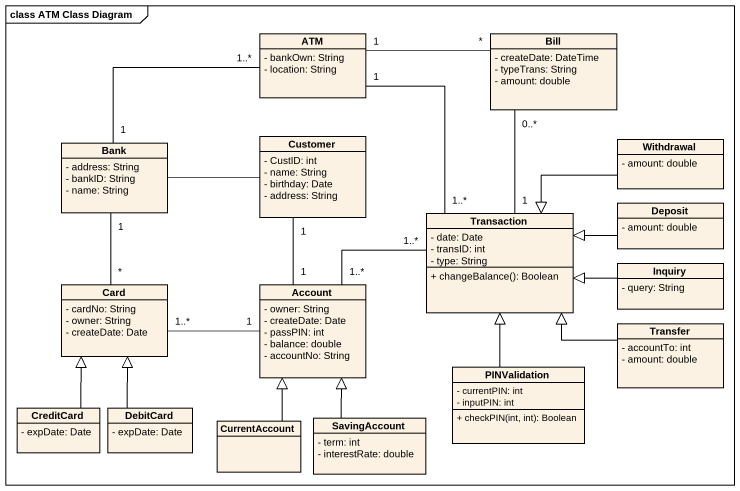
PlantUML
@startuml
mainframe class ATM Class Diagram
hide circle
hide empty members
skinparam classAttributeIconSize 0
class ATM {
  - bankOwn: String
  - location: String
}
class Bill {
  - createDate: DateTime
  - typeTrans: String
  - amount: double
}
class Bank {
  - address: String
  - bankID: String
  - name: String
}
class Customer {
  - CustID: int
  - name: String
  - birthday: Date
  - address: String
}
class Withdrawal {
  - amount: double
}
class Transaction {
  - date: Date
  - transID: int
  - type: String
  + changeBalance(): Boolean
}
class Deposit {
  - amount: double
}
class Inquiry {
  - query: String
}
class "Card" as Card_ {
  - cardNo: String
  - owner: String
  - createDate: Date
}
class Account {
  - owner: String
  - createDate: Date
  - passPIN: int
  - balance: double
  - accountNo: String
}
class Transfer {
  - accountTo: int
  - amount: double
}
class CreditCard {
  - expDate: Date
}
class DebitCard {
  - expDate: Date
}
class PINValidation {
  - currentPIN: int
  - inputPIN: int
  + checkPIN(int, int): Boolean
}
class CurrentAccount
class SavingAccount {
  - term: int
  - interestRate: double
}
ATM "1" -right- "*" Bill
ATM "1" -- "1..*" Transaction
Bill "0..*" -- "1" Transaction
Bank "1" -right- "1..*" ATM
Bank -right- Customer
Bank "1" -- "*" Card_
Customer "1" -- "1" Account
Withdrawal -left-|> Transaction
Transaction "1..*" -left- "1..*" Account
Deposit -left-|> Transaction
Inquiry -left-|> Transaction
Card_ "1..*" -right- "1" Account
Transfer -left-|> Transaction
CreditCard -up-|> Card_
DebitCard -up-|> Card_
PINValidation -up-|> Transaction
CurrentAccount -up-|> Account
SavingAccount -up-|> Account
@enduml
